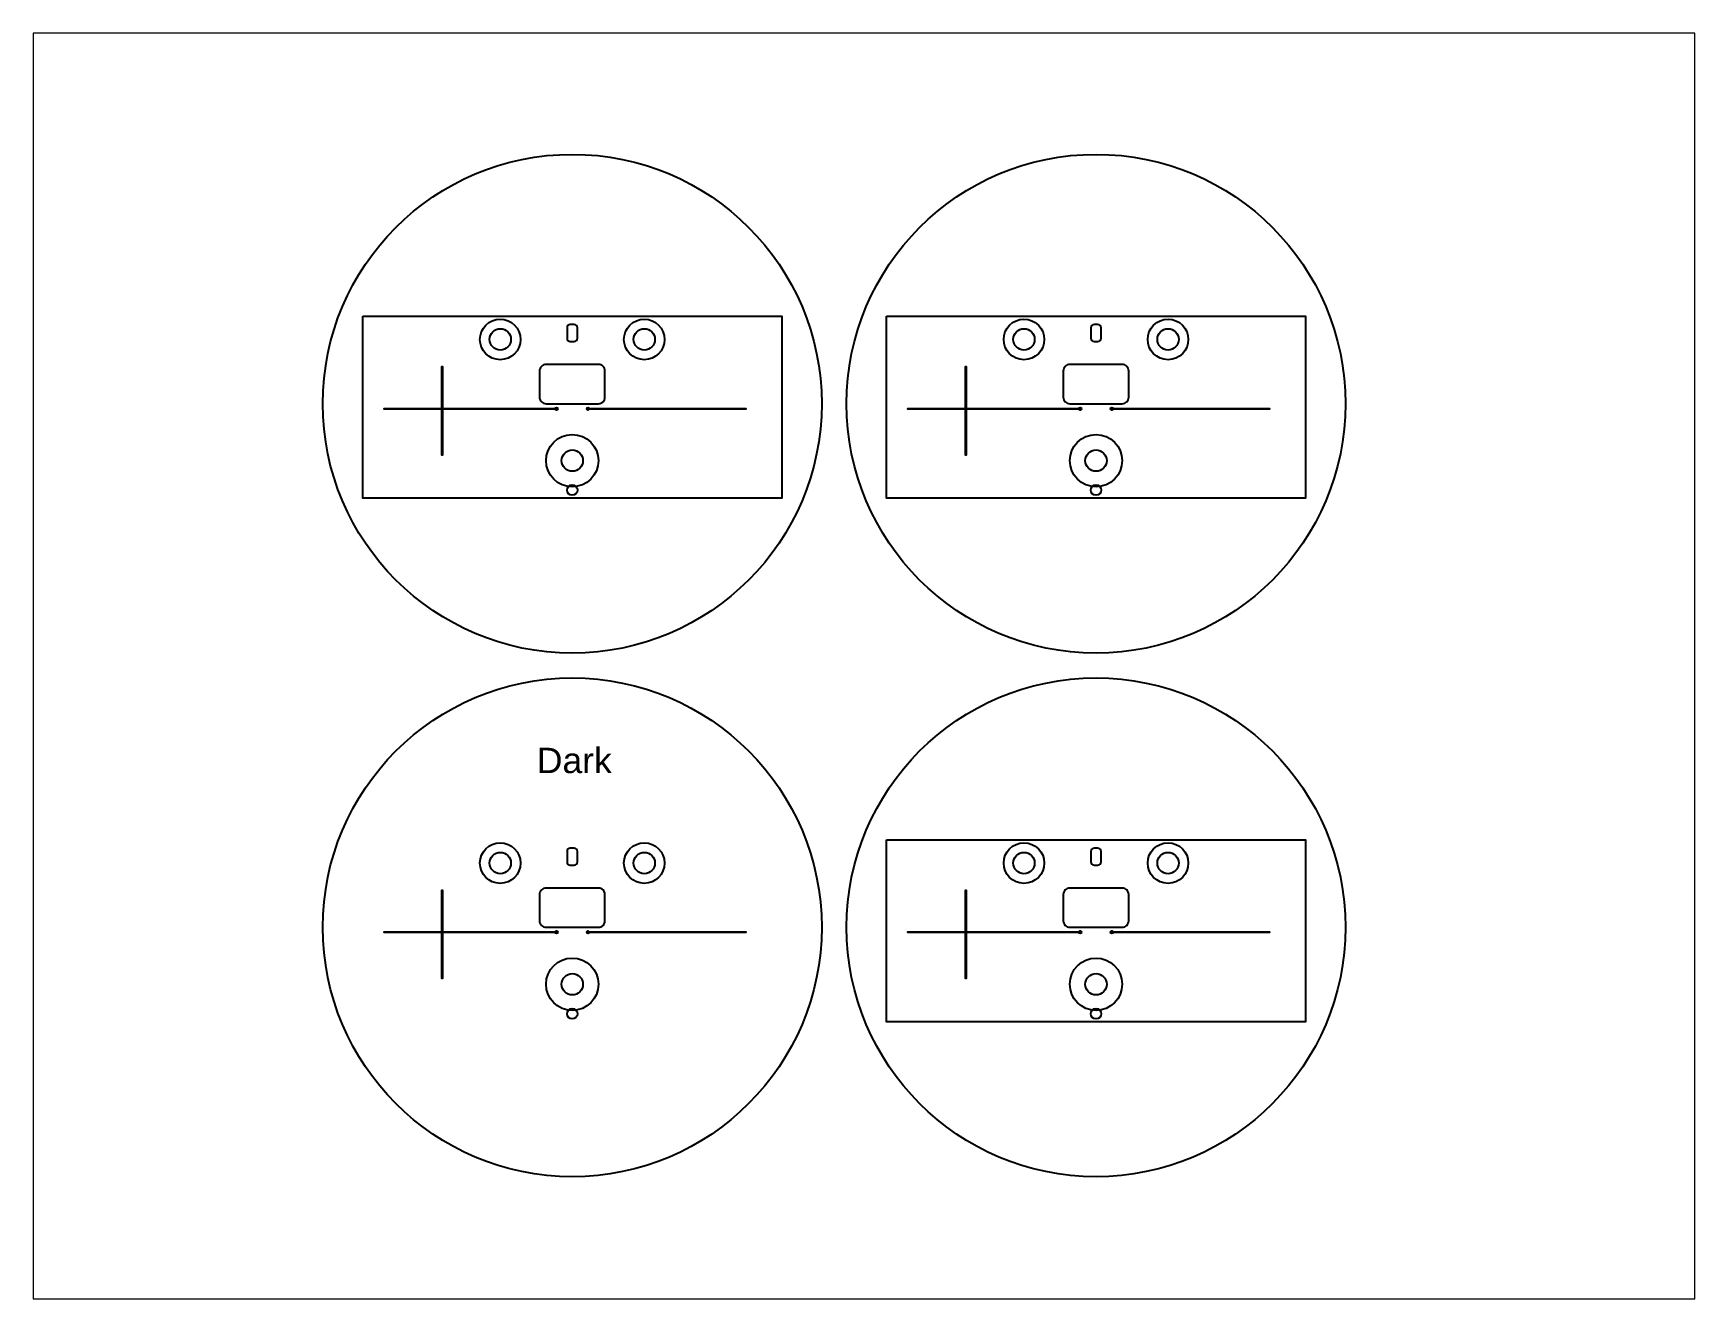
# Paper-space layout 'Layout1' of a CAD drawing. Header units: inches. Extents: x 1.05 to 9.45, y 0.8 to 7.2.
# The model-space entities are those that its viewports show. They can reach past a viewport. Long polylines and large blocks are cut down to what shows.
import ezdxf

# ---------------------------------------------------------------- set-up
doc = ezdxf.new("R2010")
doc.units = ezdxf.units.IN
doc.header["$MEASUREMENT"] = 0
doc.styles.get("Standard").update_dxf_attribs({"font": 'arial.ttf'})

msp = doc.modelspace()

# ---------------------------------------------------------------- linework, layer by layer
for points in [[(6.1, 131.48), (70.1, 131.48), (70.1, 103.67), (6.1, 103.67)], [(86.1, 131.48), (150.1, 131.48), (150.1, 103.67), (86.1, 103.67)], [(18.16, 117.39), (18.16, 123.8), (18.26, 123.8), (18.26, 117.39), (35.69, 117.39), (35.69, 117.29), (18.26, 117.29), (18.26, 110.26), (18.16, 110.26), (18.16, 117.29), (9.36, 117.29), (9.36, 117.39)], [(98.16, 117.39), (98.16, 123.8), (98.26, 123.8), (98.26, 117.39), (115.69, 117.39), (115.69, 117.29), (98.26, 117.29), (98.26, 110.26), (98.16, 110.26), (98.16, 117.29), (89.36, 117.29), (89.36, 117.39)], [(40.51, 117.29), (40.51, 117.39), (64.6, 117.39), (64.6, 117.29)], [(120.51, 117.29), (120.51, 117.39), (144.6, 117.39), (144.6, 117.29)], [(86.1, 51.48), (150.1, 51.48), (150.1, 23.67), (86.1, 23.67)], [(18.16, 37.39), (18.16, 43.8), (18.26, 43.8), (18.26, 37.39), (35.69, 37.39), (35.69, 37.29), (18.26, 37.29), (18.26, 30.26), (18.16, 30.26), (18.16, 37.29), (9.36, 37.29), (9.36, 37.39)], [(98.16, 37.39), (98.16, 43.8), (98.26, 43.8), (98.26, 37.39), (115.69, 37.39), (115.69, 37.29), (98.26, 37.29), (98.26, 30.26), (98.16, 30.26), (98.16, 37.29), (89.36, 37.29), (89.36, 37.39)], [(40.51, 37.29), (40.51, 37.39), (64.6, 37.39), (64.6, 37.29)], [(120.51, 37.29), (120.51, 37.39), (144.6, 37.39), (144.6, 37.29)]]:
    msp.add_lwpolyline(points, close=True)
for points in [[(38.9, 128.1), (38.9, 129.69, 0.414214), (38.4, 130.19), (37.8, 130.19, 0.414214), (37.3, 129.69), (37.3, 128.1, 0.414214), (37.8, 127.6), (38.4, 127.6, 0.414214)], [(118.89, 128.1), (118.89, 129.69, 0.414214), (118.39, 130.19), (117.81, 130.19, 0.414214), (117.31, 129.69), (117.31, 128.1, 0.414214), (117.81, 127.6), (118.39, 127.6, 0.414214)], [(34.1, 118.1), (42.1, 118.1, 0.414214), (43.1, 119.1), (43.1, 123.1, 0.414214), (42.1, 124.1), (34.1, 124.1, 0.414214), (33.1, 123.1), (33.1, 119.1, 0.414214)], [(114.1, 118.1), (122.1, 118.1, 0.414214), (123.1, 119.1), (123.1, 123.1, 0.414214), (122.1, 124.1), (114.1, 124.1, 0.414214), (113.1, 123.1), (113.1, 119.1, 0.414214)], [(38.9, 48.1), (38.9, 49.69, 0.414214), (38.4, 50.19), (37.8, 50.19, 0.414214), (37.3, 49.69), (37.3, 48.1, 0.414214), (37.8, 47.6), (38.4, 47.6, 0.414214)], [(118.89, 48.1), (118.89, 49.69, 0.414214), (118.39, 50.19), (117.81, 50.19, 0.414214), (117.31, 49.69), (117.31, 48.1, 0.414214), (117.81, 47.6), (118.39, 47.6, 0.414214)], [(34.1, 38.1), (42.1, 38.1, 0.414214), (43.1, 39.1), (43.1, 43.1, 0.414214), (42.1, 44.1), (34.1, 44.1, 0.414214), (33.1, 43.1), (33.1, 39.1, 0.414214)], [(114.1, 38.1), (122.1, 38.1, 0.414214), (123.1, 39.1), (123.1, 43.1, 0.414214), (122.1, 44.1), (114.1, 44.1, 0.414214), (113.1, 43.1), (113.1, 39.1, 0.414214)]]:
    msp.add_lwpolyline(points, format="xyb", close=True)
for centre, radius in [((38.1, 118.1), 38.1), ((118.1, 118.1), 38.1), ((27.1, 127.92), 3.1), ((27.1, 127.92), 1.63), ((49.1, 127.92), 3.1), ((49.1, 127.92), 1.63), ((107.1, 127.92), 3.1), ((107.1, 127.92), 1.63), ((129.1, 127.92), 3.1), ((129.1, 127.92), 1.63), ((35.69, 117.34), 0.2), ((40.51, 117.34), 0.2), ((115.69, 117.34), 0.2), ((120.51, 117.34), 0.2), ((38.1, 109.4), 4), ((118.1, 109.4), 4), ((38.1, 109.4), 1.63), ((118.1, 109.4), 1.63), ((38.1, 104.9), 0.795), ((118.1, 104.9), 0.795), ((38.1, 38.1), 38.1), ((118.1, 38.1), 38.1), ((27.1, 47.92), 3.1), ((49.1, 47.92), 3.1), ((107.1, 47.92), 3.1), ((129.1, 47.92), 3.1), ((27.1, 47.92), 1.63), ((49.1, 47.92), 1.63), ((107.1, 47.92), 1.63), ((129.1, 47.92), 1.63), ((35.69, 37.34), 0.2), ((40.51, 37.34), 0.2), ((115.69, 37.34), 0.2), ((120.51, 37.34), 0.2), ((38.1, 29.4), 4), ((118.1, 29.4), 4), ((38.1, 29.4), 1.63), ((118.1, 29.4), 1.63), ((38.1, 24.9), 0.795), ((118.1, 24.9), 0.795)]:
    msp.add_circle(centre, radius)

# ---------------------------------------------------------------- texts
at = {"insert": (32.7, 65.54), "char_height": 3.879, "attachment_point": 1}
msp.add_mtext_dynamic_manual_height_columns('Dark', width=11.9907, gutter_width=1, heights=[0], dxfattribs=at)

psp = doc.layouts.get("Layout1")

# ---------------------------------------------------------------- viewports
at = {"layer": '0'}
psp.add_viewport(center=(5.25, 4), size=(8.4, 6.4), view_center_point=(82.6634, 78.0263), view_height=193.362879, dxfattribs=at)

doc.saveas('drawing.dxf')
